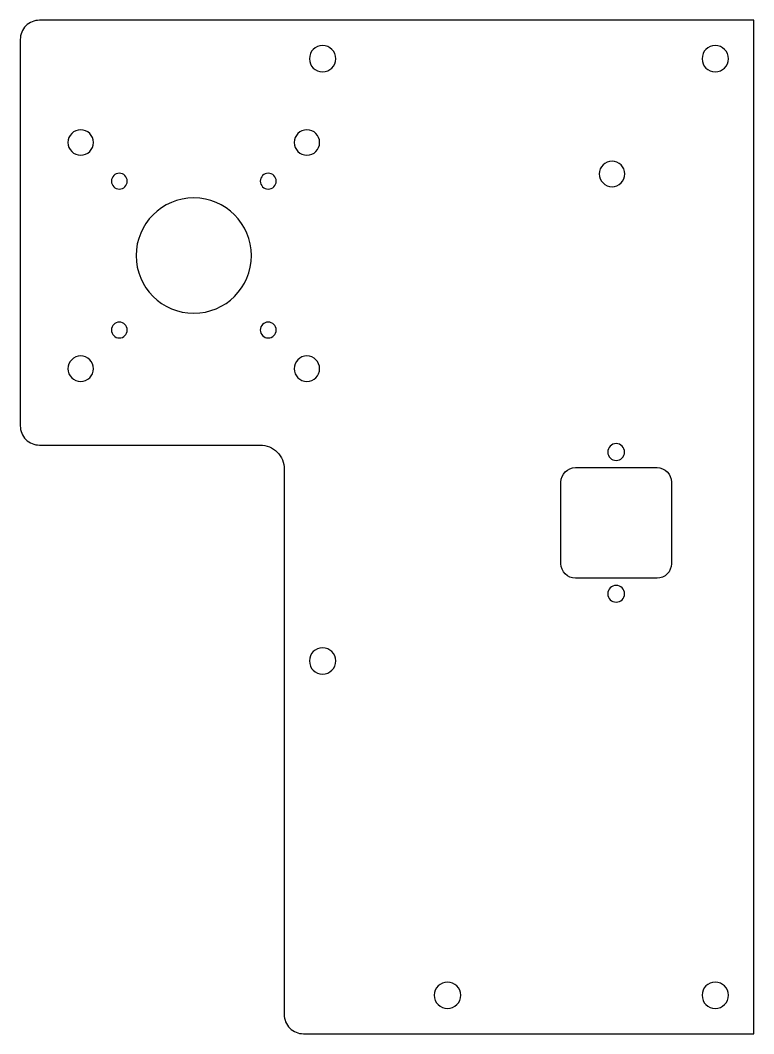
# Model space of a CAD drawing. Header units: millimetres. Extents: x -254 to -102, y -98 to 113.
import ezdxf

# ---------------------------------------------------------------- set-up
doc = ezdxf.new("R2010")
doc.units = ezdxf.units.MM
doc.layers.get('0').update_dxf_attribs({"linetype": 'CONTINUOUS'})

msp = doc.modelspace()

# ---------------------------------------------------------------- linework, layer by layer
for points in [[(-101.77, -97.65), (-101.77, 113.35), (-250.47, 113.35, 0.414214), (-254.47, 109.35), (-254.47, 28.9, 0.414214), (-250.47, 24.9), (-204.52, 24.9, -0.414214), (-199.52, 19.9), (-199.52, -93.65, 0.414214), (-195.52, -97.65)], [(-118.9, 17.2), (-118.9, 0.2, -0.414214), (-121.9, -2.8), (-138.9, -2.8, -0.414214), (-141.9, 0.2), (-141.9, 17.2, -0.414214), (-138.9, 20.2), (-121.9, 20.2, -0.414214)]]:
    msp.add_lwpolyline(points, format="xyb", close=True)
at = {"extrusion": (1.05821e-19, -7.78016e-21, -1)}
for centre, radius in [((191.52, 105.35, 0), 2.75), ((109.77, 105.35, 0), 2.75), ((241.89, 87.9, 0), 2.65), ((194.79, 87.9, 0), 2.65), ((131.27, 81.35, 0), 2.65), ((233.84, 79.85, 0), 1.65), ((202.84, 79.85, 0), 1.65), ((218.34, 64.35, 0), 12), ((233.84, 48.85, 0), 1.65), ((202.84, 48.85, 0), 1.65), ((241.89, 40.8, 0), 2.65), ((194.79, 40.8, 0), 2.65), ((130.4, 23.45, 0), 1.75), ((130.4, -6.05, 0), 1.75), ((191.52, -20.05, 0), 2.75), ((165.52, -89.65, 0), 2.75), ((109.77, -89.65, 0), 2.75)]:
    msp.add_circle(centre, radius, dxfattribs=at)

doc.saveas('drawing.dxf')
